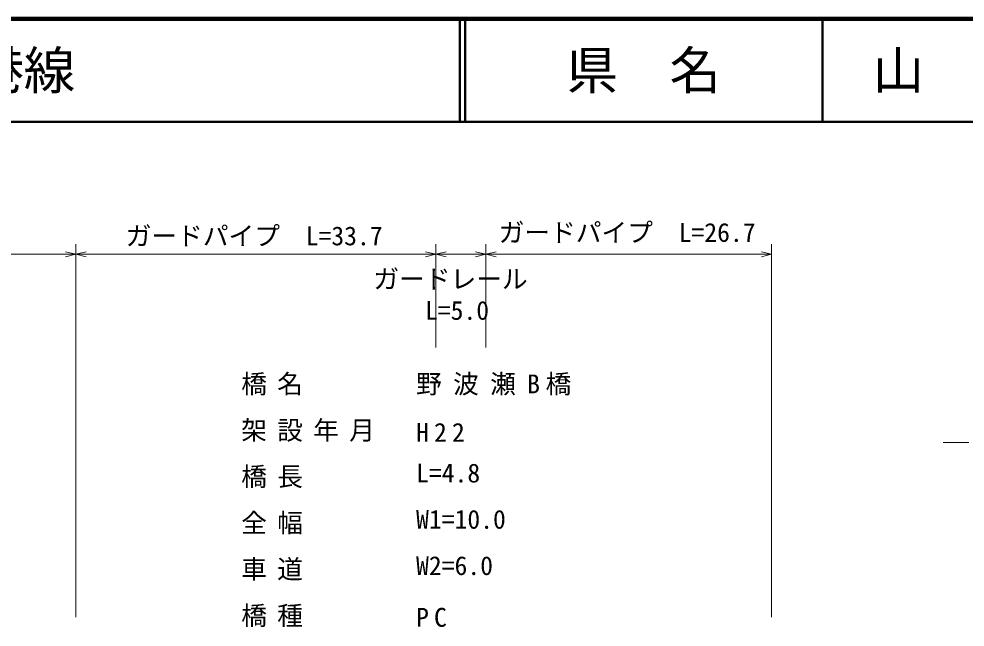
# Model space of a CAD drawing. Units: millimetres, scale not verified. Extents: x 40000 to 680000, y 20000 to 380000.
# Drawn here: x 254876 to 346866, y 320916 to 380000 of the extents above; entities that cross this region are included whole.
import ezdxf
from ezdxf.enums import TextEntityAlignment as Align

# ---------------------------------------------------------------- set-up
doc = ezdxf.new("R2010")
doc.units = ezdxf.units.MM
doc.header["$LTSCALE"] = 1000
for name, color, linetype, lineweight in [('M-BGD', 7, 'Continuous', 13), ('M-STR-HTXT', 7, 'Continuous', 13), ('M-TTL', 2, 'Continuous', 140), ('M-TTL-LINE', 7, 'Continuous', 50), ('M-TTL-TXT', 7, 'Continuous', 13)]:
    doc.layers.add(name, color=color, linetype=linetype, lineweight=lineweight)
doc.styles.add('ＭＳ ゴシック', font='')
doc.styles.get('ＭＳ ゴシック').set_extended_font_data('MS Gothic')

msp = doc.modelspace()

# ---------------------------------------------------------------- linework, layer by layer
at = {"layer": 'M-BGD'}
msp.add_line((344740, 338838), (347240, 338838), dxfattribs=at)
at = {"layer": 'M-STR-HTXT'}
for p, q in [((260402, 321866), (260402, 358133)), ((295418, 348073), (295418, 358133)), ((300260, 348073), (300260, 358133)), ((328058, 321866), (328058, 358133)), ((62272, 357133), (260402, 357133)), ((260402, 357133), (259402, 357383)), ((260402, 357133), (259402, 356883)), ((260402, 357133), (261402, 357383)), ((260402, 357133), (295418, 357133)), ((260402, 357133), (261402, 356883)), ((295418, 357133), (294418, 357383)), ((295418, 357133), (294418, 356883)), ((295418, 357133), (296418, 357383)), ((300260, 357133), (295418, 357133)), ((295418, 357133), (296418, 356883)), ((300260, 357133), (299260, 357383)), ((300260, 357133), (299260, 356883)), ((300260, 357133), (301260, 357383)), ((300260, 357133), (328058, 357133)), ((300260, 357133), (301260, 356883)), ((328058, 357133), (327058, 357383)), ((328058, 357133), (327058, 356883))]:
    msp.add_line(p, q, dxfattribs=at)
at = {"layer": 'M-TTL'}
msp.add_line((680000, 380000), (40000, 380000), dxfattribs=at)
at = {"layer": 'M-TTL-LINE'}
for p, q in [((297750, 380000), (297750, 370000)), ((298250, 380000), (298250, 370000)), ((333000, 380000), (333000, 370000)), ((40000, 370000), (680000, 370000))]:
    msp.add_line(p, q, dxfattribs=at)

# ---------------------------------------------------------------- texts
at = {"layer": 'M-STR-HTXT', "style": 'ＭＳ ゴシック'}
for s, p in [('ガードパイプ\u3000L=33.7', (277746, 358922)), ('ガードパイプ\u3000L=26.7', (314006, 359255)), ('ガードレール', (296838, 354735)), ('L=5.0', (297470, 351684))]:
    msp.add_text(s, height=1833, dxfattribs=at).set_placement(p, align=Align.MIDDLE_CENTER)
for s, p in [('L=4.8', (293487, 334416)), ('W1=10.0', (293487, 329916)), ('W2=6.0', (293487, 325416))]:
    msp.add_text(s, height=1833, dxfattribs=at).set_placement(p, align=Align.BOTTOM_LEFT)
at = {"layer": 'M-STR-HTXT', "char_height": 1833, "attachment_point": 7, "style": 'ＭＳ ゴシック'}
for s, insert in [('\\T1.4;橋名', (276487, 343416)), ('\\T1.44;野波瀬B橋', (293487, 343416)), ('\\T1.4;架設年月', (276487, 338916)), ('\\T1.4;H22', (293487, 338916)), ('\\T1.4;橋長', (276487, 334416)), ('\\T1.4;全幅', (276487, 329916)), ('\\T1.4;車道', (276487, 325416)), ('\\T1.4;橋種', (276487, 320916)), ('\\T1.4;PC', (293487, 320916))]:
    msp.add_mtext(s, dxfattribs=dict(at, insert=insert))
at = {"layer": 'M-TTL-TXT', "style": 'ＭＳ ゴシック'}
msp.add_text('路 線 名      一般県道野波瀬港線', height=3666, dxfattribs=at).set_placement((180380, 375000), align=Align.MIDDLE_LEFT)
for s, p in [('県\u3000名', (315625, 375000)), ('山\u3000口\u3000県', (350375, 375000))]:
    msp.add_text(s, height=3666, dxfattribs=at).set_placement(p, align=Align.MIDDLE_CENTER)

doc.saveas('drawing.dxf')
